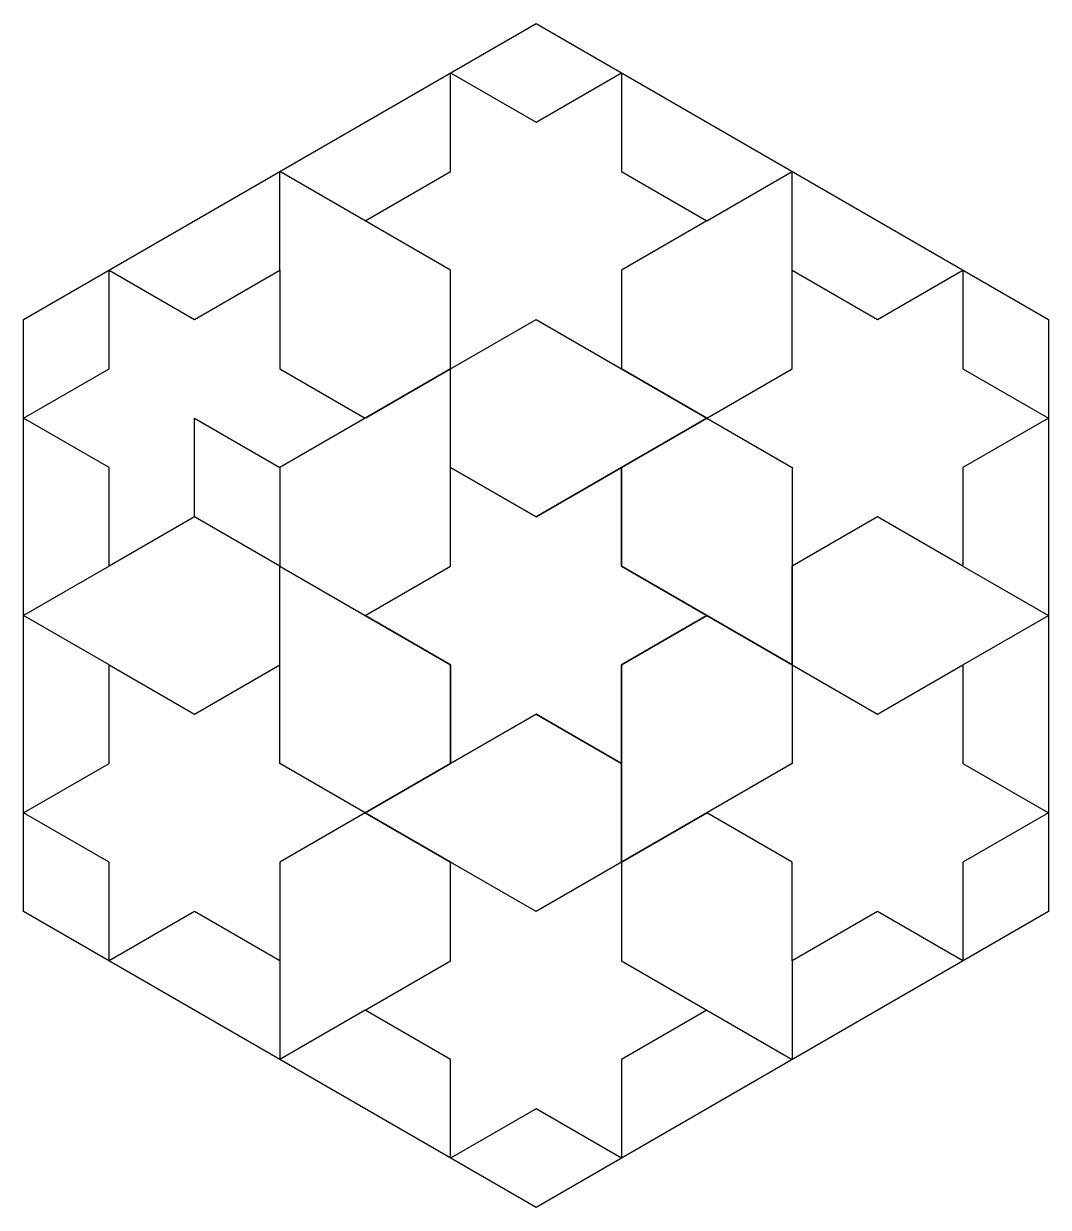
# Model space of a CAD drawing. Header units: centimetres. Extents: x -15 to 15, y -17.3 to 17.3.
import ezdxf

# ---------------------------------------------------------------- set-up
doc = ezdxf.new("R2010")
doc.units = ezdxf.units.CM
doc.layers.get('0').update_dxf_attribs({"linetype": 'CONTINUOUS'})

msp = doc.modelspace()

# ---------------------------------------------------------------- linework, layer by layer
for p, q in [((-2.5, 12.99), (-2.5, 15.877)), ((-2.5, 15.877), (0, 14.434)), ((0, 14.434), (2.5, 15.877)), ((2.5, 15.877), (2.5, 12.99)), ((-5, 11.547), (-7.5, 12.99)), ((-7.5, 10.104), (-7.5, 12.99)), ((-5, 11.547), (-2.5, 12.99)), ((2.5, 12.99), (5, 11.547)), ((5, 11.547), (7.5, 12.99)), ((7.5, 10.104), (7.5, 12.99)), ((-2.5, 10.104), (-5, 11.547)), ((5, 11.547), (2.5, 10.104)), ((-12.5, 7.217), (-12.5, 10.104)), ((-12.5, 10.104), (-10, 8.66)), ((-10, 8.66), (-7.5, 10.104)), ((-7.5, 10.104), (-7.5, 7.217)), ((-7.5, 10.104), (-7.5, 7.217)), ((-2.5, 7.217), (-2.5, 10.104)), ((2.5, 10.104), (2.5, 7.217)), ((7.5, 7.217), (7.5, 10.104)), ((7.5, 10.104), (10, 8.66)), ((10, 8.66), (12.5, 10.104)), ((12.5, 10.104), (12.5, 7.217)), ((-15, 5.774), (-12.5, 7.217)), ((-7.5, 7.217), (-5, 5.774)), ((-7.5, 7.217), (-5, 5.774)), ((-2.5, 7.217), (-5, 5.774)), ((-2.5, 7.217), (-5, 5.774)), ((-4.98, 5.785), (-2.52, 7.205)), ((-2.5, 4.33), (-2.5, 7.217)), ((5, 5.774), (2.5, 7.217)), ((5, 5.774), (7.5, 7.217)), ((12.5, 7.217), (15, 5.774)), ((-12.5, 4.33), (-15, 5.774)), ((-10, 2.887), (-10, 5.774)), ((-10, 5.774), (-7.5, 4.33)), ((-5, 5.774), (-7.5, 4.33)), ((-5, 5.774), (-7.5, 4.33)), ((15, 5.774), (12.5, 4.33)), ((-12.5, 1.443), (-12.5, 4.33)), ((-7.5, 4.33), (-7.5, 1.443)), ((-2.5, 4.33), (0, 2.887)), ((-2.5, 1.443), (-2.5, 4.33)), ((-2.5, 1.443), (-2.5, 4.33)), ((0, 2.887), (2.5, 4.33)), ((2.5, 4.33), (2.5, 1.443)), ((12.5, 4.33), (12.5, 1.443)), ((-10, 2.887), (-12.5, 1.443)), ((-10, 2.887), (-12.5, 1.443)), ((-7.5, 1.443), (-10, 2.887)), ((10, 2.887), (7.5, 1.443)), ((12.5, 1.443), (10, 2.887)), ((-12.5, 1.443), (-15, 0)), ((-7.5, 1.443), (-5, 0)), ((-7.5, -1.443), (-7.5, 1.443)), ((-5, 0), (-2.5, 1.443)), ((-5, 0), (-2.5, 1.443)), ((2.5, 1.443), (5, 0)), ((7.5, -1.443), (7.5, 1.443)), ((12.5, 1.443), (15, 0)), ((-12.5, -1.443), (-15, 0)), ((5, 0), (2.5, -1.443)), ((-2.5, -1.443), (-5, 0)), ((12.5, -1.443), (15, 0)), ((-12.5, -1.443), (-10, -2.887)), ((-12.5, -4.33), (-12.5, -1.443)), ((-10, -2.887), (-7.5, -1.443)), ((-2.5, -4.33), (-2.5, -1.443)), ((2.5, -1.443), (2.5, -4.33)), ((7.5, -1.443), (10, -2.887)), ((10, -2.887), (12.5, -1.443)), ((12.5, -1.443), (12.5, -4.33)), ((0, -2.887), (-2.5, -4.33)), ((2.5, -4.33), (0, -2.887)), ((-15, -5.774), (-12.5, -4.33)), ((12.5, -4.33), (15, -5.774)), ((-12.5, -7.217), (-15, -5.774)), ((-5, -5.774), (-7.5, -7.217)), ((-5, -5.774), (-2.5, -7.217)), ((2.5, -7.217), (5, -5.774)), ((7.5, -7.217), (5, -5.774)), ((15, -5.774), (12.5, -7.217)), ((-12.5, -10.104), (-12.5, -7.217)), ((-7.5, -7.217), (-7.5, -10.104)), ((-2.5, -10.104), (-2.5, -7.217)), ((2.5, -7.217), (2.5, -10.104)), ((7.5, -10.104), (7.5, -7.217)), ((12.5, -7.217), (12.5, -10.104)), ((-10, -8.66), (-12.5, -10.104)), ((-7.5, -10.104), (-10, -8.66)), ((10, -8.66), (7.5, -10.104)), ((12.5, -10.104), (10, -8.66)), ((-7.5, -10.104), (-7.5, -12.99)), ((-5, -11.547), (-2.5, -10.104)), ((2.5, -10.104), (5, -11.547)), ((7.5, -10.104), (7.5, -12.99)), ((-5, -11.547), (-7.5, -12.99)), ((-2.5, -12.99), (-5, -11.547)), ((5, -11.547), (2.5, -12.99)), ((5, -11.547), (7.5, -12.99)), ((-2.5, -15.877), (-2.5, -12.99)), ((2.5, -12.99), (2.5, -15.877)), ((0, -14.434), (-2.5, -15.877)), ((2.5, -15.877), (0, -14.434))]:
    msp.add_line(p, q)
for points in [[(0, -17.321), (-15, -8.66), (-15, 8.66), (0, 17.321), (15, 8.66), (15, -8.66)], [(5, 5.774), (2.5, 4.33), (0, 2.887), (-2.5, 4.33), (-2.5, 7.217), (0, 8.66), (2.5, 7.217)], [(7.5, -1.443), (5, 0), (2.5, 1.443), (2.5, 4.33), (5, 5.774), (7.5, 4.33), (7.5, 1.443)], [(-5, 0), (-2.5, -1.443), (-2.5, -4.33), (-5, -5.774), (-7.5, -4.33), (-7.5, -1.443), (-7.5, 1.443)], [(2.5, -7.217), (2.5, -4.33), (2.5, -1.443), (5, 0), (7.5, -1.443), (7.5, -4.33), (5, -5.774)], [(-5, -5.774), (-2.5, -4.33), (0, -2.887), (2.5, -4.33), (2.5, -7.217), (0, -8.66), (-2.5, -7.217)]]:
    msp.add_lwpolyline(points, close=True)

doc.saveas('drawing.dxf')
